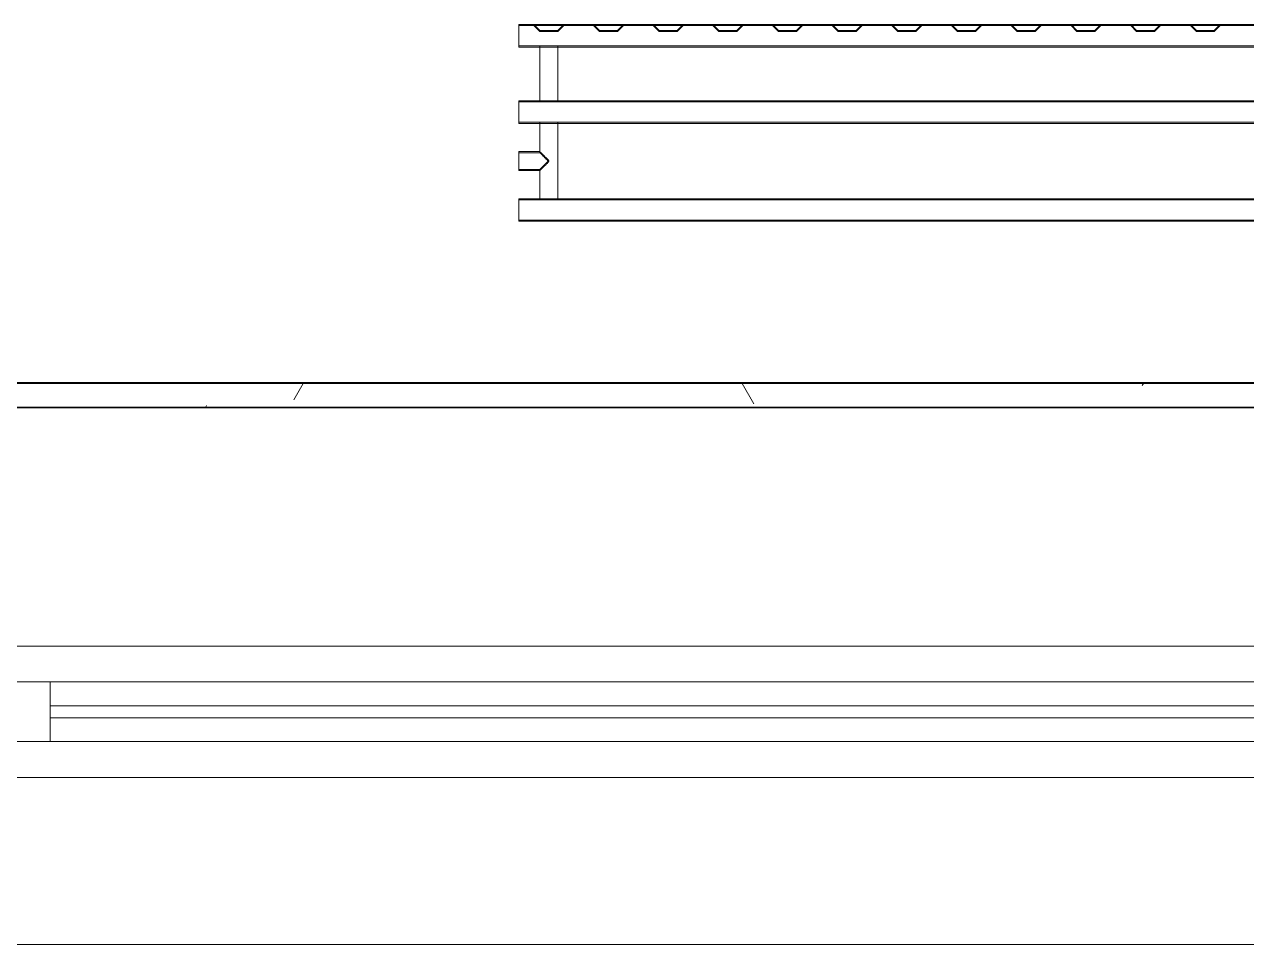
# Model space of a CAD drawing. Header units: millimetres. Extents: x 3914 to 443608, y -156176 to 78197.
# Drawn here: x 256483 to 257507, y -142678 to -141907 of the extents above; entities that cross this region are included whole.
import ezdxf

# ---------------------------------------------------------------- set-up
doc = ezdxf.new("R2010")
doc.units = ezdxf.units.MM
for name, color, linetype, lineweight in [('A-GLAZ', 7, 'Continuous', 9), ('A-GLAZ-1', 7, 'Continuous', 5), ('A-WALL', 7, 'Continuous', 5), ('A-WALL-1', 7, 'Continuous', 35), ('I-WALL', 7, 'Continuous', 5)]:
    doc.layers.add(name, color=color, linetype=linetype, lineweight=lineweight)
doc.layers.add('A-WALL-FNSH-1', color=9, linetype='Continuous', lineweight=5, true_color=0x808080)
doc.layers.add('M-EQPM-1', color=7, linetype='Continuous', lineweight=9, true_color=0xb2b2b2)

# ---------------------------------------------------------------- blocks, each defined once
blk = doc.blocks.new('radiator_prado_classic_z_tip_30_po exemplyaru - Classic Z Тип 30-500-V469-Объем проектирования 2 этажа')
at = {"layer": 'M-EQPM-1'}
for p, q in [((0, 228), (0, 210)), ((1599.999999999999, 228), (0, 228)), ((0, 210), (0, 228)), ((0, 228), (12.5000000000029, 228)), ((12.5000000000029, 228), (37.49999999999176, 228)), ((37.49999999998769, 228), (12.49999999998769, 228)), ((12.49999999998769, 228), (37.49999999998769, 228)), ((12.50000000001238, 227.9999999999982), (17.50000000001238, 222.9999999999981)), ((12.49999999998769, 227.9999999999982), (17.50000000001239, 222.9999999999981)), ((32.50000000001238, 222.9999999999981), (37.50000000001238, 227.9999999999982)), ((37.49999999998769, 227.9999999999982), (32.50000000001238, 222.9999999999981)), ((37.49999999999176, 228), (62.50000000001452, 228)), ((62.50000000001452, 228), (87.49999999998644, 228)), ((87.4999999999877, 228), (62.49999999998769, 228)), ((62.49999999998769, 228), (87.4999999999877, 228)), ((62.50000000001239, 227.9999999999982), (67.50000000001239, 222.9999999999981)), ((62.49999999998769, 227.9999999999982), (67.50000000001239, 222.9999999999981)), ((82.50000000001239, 222.9999999999981), (87.50000000001239, 227.9999999999982)), ((87.4999999999877, 227.9999999999982), (82.50000000001239, 222.9999999999981)), ((87.49999999998644, 228), (112.5000000000092, 228)), ((112.5000000000092, 228), (137.4999999999811, 228)), ((137.4999999999877, 228), (112.4999999999877, 228)), ((112.4999999999877, 228), (137.4999999999877, 228)), ((112.5000000000124, 227.9999999999982), (117.5000000000124, 222.9999999999981)), ((112.4999999999877, 227.9999999999982), (117.5000000000124, 222.9999999999981)), ((132.5000000000124, 222.9999999999981), (137.5000000000124, 227.9999999999982)), ((137.4999999999877, 227.9999999999982), (132.5000000000124, 222.9999999999981)), ((137.4999999999811, 228), (162.5000000000038, 228)), ((162.5000000000038, 228), (187.4999999999927, 228)), ((187.4999999999877, 228), (162.4999999999877, 228)), ((162.4999999999877, 228), (187.4999999999877, 228)), ((162.5000000000124, 227.9999999999982), (167.5000000000124, 222.9999999999981)), ((162.4999999999877, 227.9999999999982), (167.5000000000124, 222.9999999999981)), ((182.5000000000124, 222.9999999999981), (187.5000000000124, 227.9999999999982)), ((187.4999999999877, 227.9999999999982), (182.5000000000124, 222.9999999999981)), ((187.4999999999927, 228), (212.5000000000155, 228)), ((212.5000000000155, 228), (237.4999999999874, 228)), ((237.4999999999877, 228), (212.4999999999877, 228)), ((212.4999999999877, 228), (237.4999999999877, 228)), ((212.5000000000124, 227.9999999999982), (217.5000000000124, 222.9999999999981)), ((212.4999999999877, 227.9999999999982), (217.5000000000124, 222.9999999999981)), ((232.5000000000124, 222.9999999999981), (237.5000000000124, 227.9999999999982)), ((237.4999999999877, 227.9999999999982), (232.5000000000124, 222.9999999999981)), ((237.4999999999874, 228), (262.5000000000101, 228)), ((262.5000000000101, 228), (287.499999999982, 228)), ((287.4999999999877, 228), (262.4999999999877, 228)), ((262.4999999999877, 228), (287.4999999999877, 228)), ((262.5000000000124, 227.9999999999982), (267.5000000000124, 222.9999999999981)), ((262.4999999999877, 227.9999999999982), (267.5000000000124, 222.9999999999981)), ((282.5000000000124, 222.9999999999981), (287.5000000000124, 227.9999999999982)), ((287.4999999999877, 227.9999999999982), (282.5000000000124, 222.9999999999981)), ((287.499999999982, 228), (312.5000000000048, 228)), ((312.5000000000048, 228), (337.4999999999936, 228)), ((337.4999999999877, 228), (312.4999999999876, 228)), ((312.4999999999876, 228), (337.4999999999877, 228)), ((312.5000000000123, 227.9999999999982), (317.5000000000123, 222.9999999999981)), ((312.4999999999876, 227.9999999999982), (317.5000000000123, 222.9999999999981)), ((332.5000000000123, 222.9999999999981), (337.5000000000123, 227.9999999999982)), ((337.4999999999877, 227.9999999999982), (332.5000000000123, 222.9999999999981)), ((337.4999999999936, 228), (362.5000000000164, 228)), ((362.5000000000164, 228), (387.4999999999883, 228)), ((387.4999999999877, 228), (362.4999999999877, 228)), ((362.4999999999877, 228), (387.4999999999877, 228)), ((362.5000000000123, 227.9999999999982), (367.5000000000123, 222.9999999999981)), ((362.4999999999877, 227.9999999999982), (367.5000000000123, 222.9999999999981)), ((382.5000000000123, 222.9999999999981), (387.5000000000123, 227.9999999999982)), ((387.4999999999877, 227.9999999999982), (382.5000000000123, 222.9999999999981)), ((387.4999999999883, 228), (412.5000000000111, 228)), ((412.5000000000111, 228), (437.4999999999829, 228)), ((437.4999999999877, 228), (412.4999999999877, 228)), ((412.4999999999877, 228), (437.4999999999877, 228)), ((412.5000000000123, 227.9999999999982), (417.5000000000123, 222.9999999999981)), ((412.4999999999877, 227.9999999999982), (417.5000000000123, 222.9999999999981)), ((432.5000000000123, 222.9999999999981), (437.5000000000123, 227.9999999999982)), ((437.4999999999877, 227.9999999999982), (432.5000000000123, 222.9999999999981)), ((437.4999999999829, 228), (462.5000000000056, 228)), ((462.5000000000056, 228), (487.4999999999945, 228)), ((487.4999999999877, 228), (462.4999999999877, 228)), ((462.4999999999877, 228), (487.4999999999877, 228)), ((462.5000000000123, 227.9999999999982), (467.5000000000123, 222.9999999999981)), ((462.4999999999877, 227.9999999999982), (467.5000000000123, 222.9999999999981)), ((482.5000000000123, 222.9999999999981), (487.5000000000123, 227.9999999999982)), ((487.4999999999877, 227.9999999999982), (482.5000000000123, 222.9999999999981)), ((487.4999999999945, 228), (512.5000000000173, 228)), ((512.5000000000173, 228), (537.4999999999893, 228)), ((537.4999999999876, 228), (512.4999999999876, 228)), ((512.4999999999876, 228), (537.4999999999876, 228)), ((512.5000000000124, 227.9999999999982), (517.5000000000124, 222.9999999999981)), ((512.4999999999876, 227.9999999999982), (517.5000000000124, 222.9999999999981)), ((532.5000000000124, 222.9999999999981), (537.5000000000124, 227.9999999999982)), ((537.4999999999876, 227.9999999999982), (532.5000000000124, 222.9999999999981)), ((537.4999999999893, 228), (562.500000000012, 228)), ((562.500000000012, 228), (587.499999999984, 228)), ((587.4999999999876, 228), (562.4999999999876, 228)), ((562.4999999999876, 228), (587.4999999999876, 228)), ((562.5000000000124, 227.9999999999982), (567.5000000000124, 222.9999999999981)), ((562.4999999999876, 227.9999999999982), (567.5000000000124, 222.9999999999981)), ((582.5000000000124, 222.9999999999981), (587.5000000000124, 227.9999999999982)), ((587.4999999999876, 227.9999999999982), (582.5000000000124, 222.9999999999981)), ((587.499999999984, 228), (612.5000000000067, 228)), ((32.50000000001238, 222.9999999999981), (17.50000000001238, 222.9999999999981)), ((17.50000000001238, 222.9999999999981), (32.50000000001238, 222.9999999999981)), ((82.50000000001239, 222.9999999999981), (67.50000000001239, 222.9999999999981)), ((67.50000000001239, 222.9999999999981), (82.50000000001239, 222.9999999999981)), ((132.5000000000124, 222.9999999999981), (117.5000000000124, 222.9999999999981)), ((117.5000000000124, 222.9999999999981), (132.5000000000124, 222.9999999999981)), ((182.5000000000124, 222.9999999999981), (167.5000000000124, 222.9999999999981)), ((167.5000000000124, 222.9999999999981), (182.5000000000124, 222.9999999999981)), ((232.5000000000124, 222.9999999999981), (217.5000000000124, 222.9999999999981)), ((217.5000000000124, 222.9999999999981), (232.5000000000124, 222.9999999999981)), ((282.5000000000124, 222.9999999999981), (267.5000000000124, 222.9999999999981)), ((267.5000000000124, 222.9999999999981), (282.5000000000124, 222.9999999999981)), ((332.5000000000123, 222.9999999999981), (317.5000000000123, 222.9999999999981)), ((317.5000000000123, 222.9999999999981), (332.5000000000123, 222.9999999999981)), ((382.5000000000123, 222.9999999999981), (367.5000000000123, 222.9999999999981)), ((367.5000000000123, 222.9999999999981), (382.5000000000123, 222.9999999999981)), ((432.5000000000123, 222.9999999999981), (417.5000000000123, 222.9999999999981)), ((417.5000000000123, 222.9999999999981), (432.5000000000123, 222.9999999999981)), ((482.5000000000123, 222.9999999999981), (467.5000000000123, 222.9999999999981)), ((467.5000000000123, 222.9999999999981), (482.5000000000123, 222.9999999999981)), ((532.5000000000124, 222.9999999999981), (517.5000000000124, 222.9999999999981)), ((517.5000000000124, 222.9999999999981), (532.5000000000124, 222.9999999999981)), ((582.5000000000124, 222.9999999999981), (567.5000000000124, 222.9999999999981)), ((567.5000000000124, 222.9999999999981), (582.5000000000124, 222.9999999999981)), ((0, 210), (1599.999999999999, 210)), ((17.75555630283452, 210), (0, 210)), ((17.50000000007399, 210.0000000000042), (17.50000000007399, 164.0000000000147)), ((17.50000000007399, 210.0000000000042), (17.50000000007399, 164.0000000000147)), ((17.75555630283172, 210), (17.49999999999972, 210)), ((17.49999999999972, 210), (17.7555563028317, 210)), ((17.75555630283228, 210), (17.50000000000026, 210)), ((17.50000000000026, 210), (32.50000000000024, 210.0000000000001)), ((32.24444369716771, 210), (17.75555630283172, 210)), ((17.7555563028317, 210), (32.2444436971677, 210)), ((23.05885716173142, 210.0000000000001), (17.75555630283228, 210)), ((26.9411428382692, 210.0000000000001), (23.05885716173142, 210.0000000000001)), ((30.30330085889937, 210.0000000000001), (26.9411428382692, 210.0000000000001)), ((31.49519052838354, 210.0000000000001), (30.30330085889937, 210.0000000000001)), ((32.24444369716826, 210.0000000000001), (31.49519052838354, 210.0000000000001)), ((32.49999999999969, 210), (32.24444369716771, 210)), ((32.2444436971677, 210), (32.49999999999969, 210)), ((32.50000000000024, 210.0000000000001), (32.24444369716826, 210.0000000000001)), ((1567.755556302822, 210), (32.24444369716034, 210)), ((32.5000000000879, 164.0000000000147), (32.5000000000879, 210.0000000000042)), ((32.5000000000879, 164.0000000000147), (32.5000000000879, 210.0000000000042)), ((1600.000000000006, 164.0000000000335), (3.790034952544374e-12, 164.0000000000131)), ((3.790034952544368e-12, 164.0000000000131), (2.980768341629401e-12, 146.0000000000005)), ((2.980768341629401e-12, 146.0000000000005), (3.790034952544368e-12, 164.0000000000131)), ((3.790034952544368e-12, 164.0000000000131), (17.75555630283817, 164.0000000000134)), ((17.75555630283188, 164.0000000000135), (17.49999999999986, 164.0000000000135)), ((17.49999999999986, 164.0000000000134), (17.75555630283186, 164.0000000000134)), ((17.75555630283238, 164.0000000000135), (17.50000000000041, 164.0000000000135)), ((17.50000000000041, 164.0000000000134), (32.50000000000038, 164.0000000000134)), ((32.24444369716786, 164.0000000000136), (17.75555630283188, 164.0000000000135)), ((17.75555630283186, 164.0000000000134), (18.50480947161659, 164.0000000000134)), ((32.2444436971684, 164.0000000000136), (17.75555630283238, 164.0000000000135)), ((18.50480947161659, 164.0000000000134), (24.99999999999986, 164.0000000000134)), ((24.99999999999986, 164.0000000000134), (30.30330085889894, 164.0000000000134)), ((30.30330085889894, 164.0000000000134), (32.24444369716785, 164.0000000000134)), ((32.49999999999984, 164.0000000000136), (32.24444369716786, 164.0000000000136)), ((32.24444369716785, 164.0000000000134), (32.49999999999984, 164.0000000000134)), ((32.50000000000038, 164.0000000000136), (32.2444436971684, 164.0000000000136)), ((32.24444369716365, 164.0000000000136), (1567.755556302812, 164.000000000033)), ((2.876365812198849e-12, 146.0000000000005), (1600.000000000006, 146.0000000000335)), ((18.50480947161276, 146.0000000000009), (2.97788460557058e-12, 146.0000000000005)), ((17.50000000007399, 146.0000000000014), (17.50000000007399, 121.5005832578245)), ((17.50000000007399, 146.0000000000014), (17.50000000009132, 121.4999999999984)), ((17.49999999999992, 146.0000000000008), (18.50480947161667, 146.0000000000008)), ((18.50480947161667, 146.0000000000011), (17.49999999999992, 146.0000000000011)), ((17.50000000000047, 146.0000000000008), (18.50480947161706, 146.0000000000008)), ((32.50000000000045, 146.0000000000011), (17.50000000000047, 146.0000000000011)), ((18.50480947161667, 146.0000000000008), (23.05885716173105, 146.0000000000009)), ((19.69669914110086, 146.0000000000011), (18.50480947161667, 146.0000000000011)), ((18.50480947161706, 146.0000000000008), (32.24444369716844, 146.0000000000009)), ((26.94114283826887, 146.0000000000011), (19.69669914110086, 146.0000000000011)), ((23.05885716173105, 146.0000000000009), (26.94114283826883, 146.0000000000009)), ((26.94114283826883, 146.0000000000009), (32.2444436971679, 146.0000000000009)), ((30.30330085889904, 146.0000000000011), (26.94114283826887, 146.0000000000011)), ((32.24444369716792, 146.0000000000011), (30.30330085889904, 146.0000000000011)), ((32.2444436971679, 146.0000000000009), (32.49999999999989, 146.0000000000009)), ((32.49999999999989, 146.0000000000011), (32.24444369716792, 146.0000000000011)), ((32.24444369716844, 146.0000000000009), (32.50000000000045, 146.0000000000009)), ((1567.755556302812, 146.0000000000328), (32.24444369716305, 146.0000000000011)), ((32.5000000000879, 82.00000000000735), (32.5000000000879, 146.0000000000014)), ((32.5000000000879, 82.00000000000735), (32.5000000000879, 146.0000000000014)), ((17.50000000007399, 121.5005832578245), (8.662937034387141e-11, 121.5005832578245)), ((17.50000000009132, 121.4999999999984), (8.662937034387141e-11, 121.4999999999984)), ((-1.015187933717312e-13, 121.4999999999997), (-1.015187933717312e-13, 120.4951905283829)), ((-1.015187933717312e-13, 106.4999999999996), (-1.015187933717312e-13, 121.4999999999997)), ((-1.505095038923698e-14, 120.4957737862051), (-1.619491011567433e-14, 119.303884116721)), ((4.209310774961041e-14, 114.0005832578218), (9.059763036548116e-15, 120.4957737862051)), ((9.059763036548116e-15, 120.4957737862051), (-1.505095038923698e-14, 120.4957737862051)), ((-1.015187933717312e-13, 120.4951905283829), (-1.015187933717312e-13, 107.5048094716164)), ((-1.619491011567433e-14, 119.303884116721), (-1.500974302522585e-14, 117.7505832578219)), ((-1.500974302522585e-14, 117.7505832578219), (-6.128319101959813e-15, 114.0005832578219)), ((-6.128319101959513e-15, 114.0005832578218), (9.213551012683942e-15, 110.2505832578218)), ((5.101573903688771e-14, 107.5053927294385), (4.209310774961045e-14, 114.0005832578218)), ((9.213551012683942e-15, 110.2505832578218), (1.80620008380889e-14, 108.6972823989227)), ((1.80620008380889e-14, 108.6972823989227), (2.690502561110278e-14, 107.5053927294385)), ((2.690502561110278e-14, 107.5053927294385), (5.101573903688771e-14, 107.5053927294385)), ((-1.015187933717312e-13, 107.5048094716164), (-1.015187933717312e-13, 106.4999999999996)), ((8.662937034387141e-11, 106.5005832578279), (17.50000000007399, 106.5005832578279)), ((8.662937034387141e-11, 106.5000000000018), (17.50000000009132, 106.5000000000018)), ((17.50000000007399, 106.5005832578279), (17.50000000009132, 82.00000000000735)), ((17.50000000009132, 106.5000000000018), (17.50000000009132, 82.00000000000735)), ((1600.000000000006, 82.00000000003156), (4.872902081842768e-12, 82.00000000001127)), ((4.974420875214485e-12, 82.00000000001127), (3.113242996732872e-12, 64.00000000000118)), ((3.113242996732872e-12, 64.00000000000118), (4.974420875214485e-12, 82.00000000001127)), ((4.974420875214485e-12, 82.00000000001127), (18.5048094716147, 82.00000000001151)), ((18.50480947161689, 82.00000000001167), (17.50000000000013, 82.00000000001167)), ((17.50000000000013, 82.0000000000115), (18.50480947161686, 82.0000000000115)), ((18.50480947161735, 82.00000000001167), (17.50000000000068, 82.00000000001167)), ((17.50000000000068, 82.0000000000115), (32.50000000000065, 82.00000000001153)), ((32.24444369716812, 82.0000000000117), (18.50480947161689, 82.00000000001167)), ((18.50480947161686, 82.0000000000115), (26.94114283826902, 82.00000000001151)), ((32.24444369716866, 82.0000000000117), (18.50480947161735, 82.00000000001167)), ((26.94114283826902, 82.00000000001151), (30.30330085889921, 82.00000000001153)), ((30.30330085889921, 82.00000000001153), (32.24444369716811, 82.00000000001153)), ((32.5000000000001, 82.0000000000117), (32.24444369716812, 82.0000000000117)), ((32.24444369716811, 82.00000000001153), (32.5000000000001, 82.00000000001153)), ((32.50000000000065, 82.0000000000117), (32.24444369716866, 82.0000000000117)), ((32.24444369716483, 82.00000000001168), (1567.755556302813, 82.00000000003115)), ((1600.000000000006, 64.00000000003158), (3.248601387895178e-12, 64.00000000000118)), ((3.147082594523447e-12, 64.00000000000118), (1600.000000000006, 64.00000000003158))]:
    blk.add_line(p, q, dxfattribs=at)
for points, knots in [([(18.50870807225632, 120.4918751855685), (18.43220425332406, 120.5671069481477), (18.2853773988038, 120.7113727747439), (18.08688464786502, 120.9128518648296), (17.91321990658362, 121.0897764753218), (17.76714520098823, 121.2341717363472), (17.65050420164443, 121.3447312140483), (17.53627309010234, 121.4551101151464), (17.50000000000001, 121.4939586576112), (17.5, 121.5005832578219)], [0.7142857142857143, 0.7142857142857143, 0.7142857142857143, 0.7142857142857143, 0.75, 0.7857142857142857, 0.8214285714285714, 0.8571428571428571, 0.8928571428571428, 0.9285714285714286, 1, 1, 1, 1]), ([(17.5, 121.5005832578219), (17.5, 121.4939586576107), (17.53627309007833, 121.4551101150913), (17.65050420168423, 121.3447312141364), (17.7671452008361, 121.2341717360021), (17.91321990715052, 121.0897764765985), (18.08688464574669, 120.9128518600496), (18.28537740670602, 120.7113727925658), (18.43220423629383, 120.5671069097336), (18.508708072255, 120.4918751855639)], [0, 0, 0, 0, 0.07142857142857142, 0.1071428571428571, 0.1428571428571428, 0.1785714285714285, 0.2142857142857143, 0.25, 0.2857142857142857, 0.2857142857142857, 0.2857142857142857, 0.2857142857142857]), ([(17.50000000000056, 121.4999999999997), (17.50658097928878, 121.4999999999997), (17.54537608437393, 121.4637652164756), (17.65570946138091, 121.3496068684272), (17.76624418340723, 121.233022571205), (17.91063797807383, 121.0869786736695), (18.08758178917944, 120.9133014877778), (18.28908083101562, 120.7147719772074), (18.43334930350579, 120.5679278897825), (18.50857769726208, 120.4914223027379)], [0, 0, 0, 0, 0.07142857142857142, 0.1071428571428571, 0.1428571428571428, 0.1785714285714285, 0.2142857142857143, 0.25, 0.2857142857142857, 0.2857142857142857, 0.2857142857142857, 0.2857142857142857]), ([(24.9999999999999, 113.9999999999996), (24.5154124925356, 114.4782986486764), (23.5570709230076, 115.446036417837), (22.37279159291939, 116.6265242932587), (21.57212273970964, 117.4283254406884), (21.1228870658762, 117.8746504523324), (20.79508006356451, 118.2050909946771), (20.47327855672152, 118.5284996921098), (20.15633101619165, 118.8427417028127), (19.84864397022449, 119.1481414199511), (19.55565359229878, 119.4445139697822), (19.27311941757149, 119.7294249439335), (18.99902580724917, 120.0001204132718), (18.74045144187919, 120.2557385648147), (18.50548347321281, 120.4945058166292), (18.28908084884501, 120.7147719850961), (18.08758178440262, 120.9133014856642), (17.91063797935412, 121.0869786742358), (17.76624418306501, 121.2330225710535), (17.65570946147128, 121.349606868467), (17.54537608431999, 121.4637652164517), (17.50658097928885, 121.4999999999997), (17.50000000000056, 121.4999999999997)], [0, 0, 0, 0, 0.1428571428571428, 0.2857142857142857, 0.3571428571428571, 0.3928571428571428, 0.4285714285714285, 0.4642857142857143, 0.5, 0.5357142857142857, 0.5714285714285714, 0.6071428571428571, 0.6428571428571428, 0.6785714285714286, 0.7142857142857143, 0.75, 0.7857142857142857, 0.8214285714285714, 0.8571428571428571, 0.8928571428571428, 0.9285714285714286, 1, 1, 1, 1]), ([(17.50000000000061, 106.4999999999996), (17.50658097928889, 106.4999999999996), (17.54537608437412, 106.5362347835236), (17.65570946138119, 106.6503931315721), (17.76624418340758, 106.7669774287942), (17.91063797807424, 106.9130213263298), (18.08758178917988, 107.0866985122214), (18.28908083101611, 107.2852280227919), (18.50548353975142, 107.5054941539293), (18.74045119355389, 107.7442615450593), (18.99902673401191, 107.9998791766692), (19.27311595884583, 108.2705765864241), (19.55566650043859, 108.5554803188423), (19.8485957963907, 108.8518798951891), (20.25914913905216, 109.2589450322669), (20.6860660244971, 109.6846493467433), (21.12284011079491, 110.125370323555), (21.57214950849431, 110.571662715113), (22.37277228428779, 111.3734842500964), (23.55707794432822, 112.5539604754874), (24.51541249253561, 113.5217013513229), (24.9999999999999, 113.9999999999996)], [0, 0, 0, 0, 0.07142857142857142, 0.1071428571428571, 0.1428571428571428, 0.1785714285714285, 0.2142857142857143, 0.25, 0.2857142857142857, 0.3214285714285714, 0.3571428571428571, 0.3928571428571428, 0.4285714285714285, 0.4642857142857143, 0.5, 0.5714285714285714, 0.6071428571428571, 0.6428571428571428, 0.7142857142857143, 0.8571428571428571, 1, 1, 1, 1]), ([(19.55739629283115, 119.4426037071686), (19.65330959908862, 119.3457198223744), (19.84859579638998, 119.1481201048097), (20.25914913905131, 118.7410549677319), (20.5793368031349, 118.4217767318745), (20.79608097947494, 118.2039190205245)], [0.4285714285714285, 0.4285714285714285, 0.4285714285714285, 0.4285714285714285, 0.4642857142857143, 0.5, 0.5714285714285714, 0.5714285714285714, 0.5714285714285714, 0.5714285714285714]), ([(22.14691847804612, 116.8536647797883), (21.91552488274433, 117.0850959532892), (21.57193238071301, 117.4282047920819), (21.12564743089362, 117.8774002217724), (20.79522117787768, 118.2051908487387), (20.47181023248535, 118.5269935553601), (20.15755576568174, 118.8439547338045), (19.85213517872874, 119.1516636522152), (19.65453924844523, 119.3470049305219), (19.55764911841847, 119.4429341394083)], [0.2857142857142857, 0.2857142857142857, 0.2857142857142857, 0.2857142857142857, 0.3571428571428571, 0.3928571428571428, 0.4285714285714285, 0.4642857142857143, 0.5, 0.5357142857142857, 0.5714285714285714, 0.5714285714285714, 0.5714285714285714, 0.5714285714285714]), ([(19.55764911841529, 119.4429341394017), (19.65454255198602, 119.3470123817816), (19.85215653317013, 119.1517118179518), (20.25924924868059, 118.7411293630746), (20.68496607438392, 118.3141994721653), (21.12566824508442, 117.8774471689586), (21.5719205146665, 117.4281780277817), (21.9155217703316, 117.0850889331362), (22.14691847803473, 116.8536647797748)], [0.4285714285714285, 0.4285714285714285, 0.4285714285714285, 0.4285714285714285, 0.4642857142857143, 0.5, 0.5714285714285714, 0.6071428571428571, 0.6428571428571428, 0.7142857142857143, 0.7142857142857143, 0.7142857142857143, 0.7142857142857143]), ([(20.79608097947494, 118.2039190205245), (20.90445306764496, 118.0949901648494), (21.12284011079381, 117.8746296764435), (21.57214950849308, 117.4283372848854), (21.9152735552617, 117.0846994841782), (22.14672684227248, 116.8532731577265)], [0.5714285714285714, 0.5714285714285714, 0.5714285714285714, 0.5714285714285714, 0.6071428571428571, 0.6428571428571428, 0.7142857142857143, 0.7142857142857143, 0.7142857142857143, 0.7142857142857143]), ([(17.50000000000005, 106.5005832578219), (17.50000000000005, 106.5072078580326), (17.53627309007842, 106.5460564005515), (17.65050420168443, 106.6564353015054), (17.76714520083645, 106.766994779639), (17.91321990715103, 106.9113900390422), (18.08688464574743, 107.0883146555906), (18.28537740670704, 107.2897937230739), (18.43220423629507, 107.4340596059058), (18.50870807225636, 107.5092913300753)], [0, 0, 0, 0, 0.07142857142857142, 0.1071428571428571, 0.1428571428571428, 0.1785714285714285, 0.2142857142857143, 0.25, 0.2857142857142857, 0.2857142857142857, 0.2857142857142857, 0.2857142857142857]), ([(18.50870807225504, 107.5092913300799), (18.4322042533229, 107.4340595675005), (18.28537739880286, 107.289793740904), (18.08688464786438, 107.0883146508177), (17.91321990658321, 106.9113900403251), (17.76714520098798, 106.7669947792991), (17.65050420164432, 106.6564353015974), (17.53627309010238, 106.5460564004985), (17.50000000000004, 106.507207858033), (17.50000000000005, 106.5005832578219)], [0.7142857142857143, 0.7142857142857143, 0.7142857142857143, 0.7142857142857143, 0.75, 0.7857142857142857, 0.8214285714285714, 0.8571428571428571, 0.8928571428571428, 0.9285714285714286, 1, 1, 1, 1]), ([(18.50857769726213, 107.5085776972615), (18.43334926508978, 107.4320721272146), (18.28908084884462, 107.2852280149033), (18.08758178440227, 107.0866985143352), (17.91063797935384, 106.9130213257635), (17.76624418306477, 106.7669774289459), (17.65570946147111, 106.6503931315322), (17.54537608431992, 106.5362347835476), (17.50658097928884, 106.4999999999996), (17.50000000000061, 106.4999999999997)], [0.7142857142857143, 0.7142857142857143, 0.7142857142857143, 0.7142857142857143, 0.75, 0.7857142857142857, 0.8214285714285714, 0.8571428571428571, 0.8928571428571428, 0.9285714285714286, 1, 1, 1, 1]), ([(19.55764911841851, 108.5582323762355), (19.65454255198943, 108.6541541338554), (19.85215653317395, 108.8494546976848), (20.25924924868529, 109.2600371525615), (20.68496607438975, 109.6869670434697), (21.12566824509153, 110.1237193466754), (21.57192051467499, 110.5729884878512), (21.91552177034095, 110.9160775824961), (22.14691847804616, 111.1475017358556)], [0.4285714285714285, 0.4285714285714285, 0.4285714285714285, 0.4285714285714285, 0.4642857142857143, 0.5, 0.5714285714285714, 0.6071428571428571, 0.6428571428571428, 0.7142857142857143, 0.7142857142857143, 0.7142857142857143, 0.7142857142857143]), ([(22.14691847803472, 111.1475017358691), (21.91552488273502, 110.9160705623663), (21.57193238070458, 110.5729617235729), (21.12564743088656, 110.1237662938812), (20.79522117787158, 109.7959756669142), (20.47181023248021, 109.4741729602918), (20.15755576567733, 109.1572117818469), (19.85213517872501, 108.8495028634356), (19.6545392484419, 108.6541615851286), (19.55764911841533, 108.558232376242)], [0.2857142857142857, 0.2857142857142857, 0.2857142857142857, 0.2857142857142857, 0.3571428571428571, 0.3928571428571428, 0.4285714285714285, 0.4642857142857143, 0.5, 0.5357142857142857, 0.5714285714285714, 0.5714285714285714, 0.5714285714285714, 0.5714285714285714]), ([(22.14672684227259, 111.1467268422729), (21.91526653394125, 110.915303622496), (21.57212273970856, 110.5716745593118), (21.12288706587522, 110.1253495476677), (20.90434906433414, 109.9050558527712), (20.79608097947505, 109.7960809794749)], [0.2857142857142857, 0.2857142857142857, 0.2857142857142857, 0.2857142857142857, 0.3571428571428571, 0.3928571428571428, 0.4285714285714285, 0.4285714285714285, 0.4285714285714285, 0.4285714285714285])]:
    blk.add_open_spline(points, degree=3, knots=knots, dxfattribs=at)
for points in [[(18.50857769726208, 120.4914223027379), (18.58380609101836, 120.4149167156933), (18.74045119355334, 120.2557384549397), (18.99902673401133, 120.00012082333), (19.2731159588452, 119.7294234135749), (19.46148298657369, 119.5394875919628), (19.55739629283115, 119.4426037071686)], [(19.55764911841847, 119.4429341394083), (19.46075898839171, 119.5388633482947), (19.27079439856821, 119.7272389055337), (19.00005254756706, 120.0013720947666), (18.74440031239736, 120.259982199269), (18.58521189118858, 120.4166434229894), (18.50870807225632, 120.4918751855685)], [(18.508708072255, 120.4918751855639), (18.58521190821616, 120.4166434613942), (18.74440042247303, 120.2599824475476), (19.00005213675054, 120.0013711681539), (19.27079593174578, 119.7272423636725), (19.46075568484457, 119.5388558970218), (19.55764911841529, 119.4429341394017)], [(22.14672684227248, 116.8532731577265), (22.60963341629405, 116.3904205048231), (23.55707794432413, 115.446039524508), (24.51541249253391, 114.4782986486748), (24.9999999999999, 113.9999999999997)], [(24.9999999999999, 113.9999999999997), (24.5154124925339, 113.5217013513246), (23.55707092300356, 112.5539635821662), (22.60964745893525, 111.6095732818266), (22.14672684227259, 111.1467268422729)], [(24.99999999999986, 114.0005832578219), (24.52167533004594, 114.4851943483611), (23.55393546810414, 115.4435421576708), (22.6097056686497, 116.3908024327866), (22.14691847804612, 116.8536647797883)], [(22.14691847803473, 116.8536647797748), (22.60971189344101, 116.3908164730521), (23.55393235566482, 115.4435351374919), (24.52167533003056, 114.4851943483454), (24.99999999999986, 114.0005832578219)], [(22.14691847804616, 111.1475017358556), (22.60971189345659, 111.6103500425744), (23.55393235570069, 112.5576313781146), (24.52167533004594, 113.5159721672827), (24.99999999999986, 114.0005832578219)], [(24.99999999999987, 114.0005832578219), (24.52167533003056, 113.5159721672984), (23.55393546806827, 112.5576243580103), (22.60970566863414, 111.6103640828747), (22.14691847803472, 111.1475017358691)], [(19.55739629283114, 108.5573962928307), (19.46147553405565, 108.4605157055003), (19.27311941757085, 108.2705750560662), (18.99902580724859, 107.9998795867276), (18.74045144187868, 107.7442614351848), (18.58380612943447, 107.5850832673084), (18.50857769726213, 107.5085776972615)], [(18.50870807225636, 107.5092913300753), (18.58521190821764, 107.5845230542448), (18.74440042247478, 107.7411840680911), (19.0000521367527, 107.9997953474844), (19.27079593174844, 108.2739241519653), (19.4607556848476, 108.4623106186156), (19.55764911841851, 108.5582323762355)], [(19.55764911841533, 108.558232376242), (19.46075898838876, 108.4623031673554), (19.27079439856563, 108.273927610116), (19.00005254756497, 107.9997944208828), (18.7444003123957, 107.7411843163799), (18.58521189118718, 107.5845230926592), (18.50870807225504, 107.5092913300799)], [(20.79608097947505, 109.7960809794749), (20.68781289461596, 109.6871061061787), (20.47327855672069, 109.4715003078902), (20.15633101619085, 109.1572582971871), (19.84864397022375, 108.8518585800486), (19.65331705160662, 108.6542768801611), (19.55739629283114, 108.5573962928307)]]:
    blk.add_open_spline(points, degree=3, dxfattribs=at)
blk = doc.blocks.new('120_Окно_СКБ_2Ст - 120_Окно_СКБ_2Ст 2700х2500 _мал створка слева_-22808065-Объем проектирования 2 этажа')
at = {"layer": 'A-GLAZ'}
for p, q in [((1280.000000000027, -34.99999999997329), (-449.9999999999729, -34.99999999996771)), ((1230.000000000035, -84.99999999997605), (1230.000000000035, -34.99999999997314)), ((-469.9999999999696, -84.99999999997065), (1300.000000000035, -84.99999999997638)), ((1300.000000000035, -84.99999999997675), (-469.9999999999698, -84.99999999996203))]:
    blk.add_line(p, q, dxfattribs=at)
at = {"layer": 'A-GLAZ-1'}
for p, q in [((1349.999999999991, -4.999999999960624), (-1350.000000000006, -4.999999999956293)), ((-399.9999999999686, -54.99999999996562), (1230.000000000035, -54.99999999997089)), ((1230.000000000035, -64.9999999999708), (-399.9999999999689, -64.99999999996552))]:
    blk.add_line(p, q, dxfattribs=at)

msp = doc.modelspace()

# ---------------------------------------------------------------- hatches: boundary and pattern name
at = {"layer": 'I-WALL'}
h = msp.add_hatch(dxfattribs=at)
h.set_pattern_fill('FP_191', color=256, style=0, pattern_type=2)
h.set_pattern_definition([(0, (174964.4216213672, -145977.6206746038), (243.84, 60.96), [20.117, -162.763, 20.117, -162.763, -975.36]), (0, (174964.4216213672, -145977.6206746038), (243.84, 60.96), [-365.76, 20.117, -345.643, 20.117, -162.763, -426.72]), (0, (174964.4216213672, -145977.6206746038), (243.84, 60.96), [-914.4, 20.117, -101.803, 20.117, -284.683]), (120, (175055.8616213672, -145947.1406746038), (-174.7129086146993, 180.6916344587976), [20.11699999999998, -162.7629999999999, 20.11699999999998, -162.7629999999999, -975.3599999999994]), (120, (175055.8616213672, -145947.1406746038), (-174.7129086146993, 180.6916344587976), [-365.7599999999997, 20.11699999999998, -345.6429999999997, 20.11699999999998, -162.7629999999999, -426.7199999999997]), (120, (175055.8616213672, -145947.1406746038), (-174.7129086146993, 180.6916344587976), [-914.3999999999994, 20.11699999999998, -101.8029999999999, 20.11699999999998, -284.6829999999997]), (240, (175086.3416213672, -145825.2206746038), (-69.12709138530056, -241.6516344587975), [20.117, -162.763, 20.117, -162.763, -975.36]), (240, (175086.3416213672, -145825.2206746038), (-69.12709138530056, -241.6516344587975), [-365.76, 20.117, -345.643, 20.117, -162.763, -426.72]), (240, (175086.3416213672, -145825.2206746038), (-69.12709138530056, -241.6516344587975), [-914.4, 20.117, -101.803, 20.117, -284.683])])
h.paths.add_polyline_path([(258913.6904484887, -142227.6207093255), (259144.4216200867, -142227.6207093255), (259144.4216200867, -142207.6207093254), (256389.4216070566, -142207.6207093254), (256389.4216070566, -142227.6207093254), (258552.3232609887, -142227.6207093255)])

# ---------------------------------------------------------------- linework, layer by layer
at = {"layer": 'A-WALL'}
for p, q in [((256404.4216070565, -142427.6207093254), (259064.4216070565, -142427.6207093255)), ((259084.4216070565, -142677.6207093255), (256384.4216070565, -142677.6207093254))]:
    msp.add_line(p, q, dxfattribs=at)
at = {"layer": 'A-WALL-1'}
msp.add_line((255814.4216200865, -142227.6207093254), (259144.4216200866, -142227.6207093255), dxfattribs=at)
at = {"layer": 'A-WALL-FNSH-1'}
for p, q in [((256384.4216070565, -142207.6207093254), (259144.4216200866, -142207.6207093255)), ((259143.4216200866, -142206.6207093255), (256385.4216070565, -142206.6207093254))]:
    msp.add_line(p, q, dxfattribs=at)

# ---------------------------------------------------------------- block references
at = {"layer": 'A-GLAZ', "color": 3, "rotation": 180}
msp.add_blockref('120_Окно_СКБ_2Ст - 120_Окно_СКБ_2Ст 2700х2500 _мал створка слева_-22808065-Объем проектирования 2 этажа', (257734.4216070565, -142542.6207093254), dxfattribs=at)
at = {"layer": 'M-EQPM-1'}
for p in [(256897.1010685672, -142134.679280162), (256897.1010685672, -142135.6207093255)]:
    msp.add_blockref('radiator_prado_classic_z_tip_30_po exemplyaru - Classic Z Тип 30-500-V469-Объем проектирования 2 этажа', p, dxfattribs=at)

doc.saveas('drawing.dxf')
